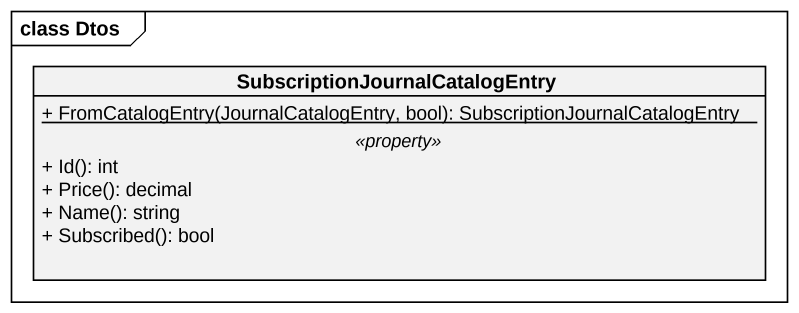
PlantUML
@startuml
mainframe class Dtos
hide circle
hide empty members
skinparam classAttributeIconSize 0
class "SubscriptionJournalCatalogEntry" as SubscriptionJournalCatalogEn {
  {static} + FromCatalogEntry(JournalCatalogEntry, bool): SubscriptionJournalCatalogEntry
  .. <<property>> ..
  + Id(): int
  + Price(): decimal
  + Name(): string
  + Subscribed(): bool
}
@enduml
